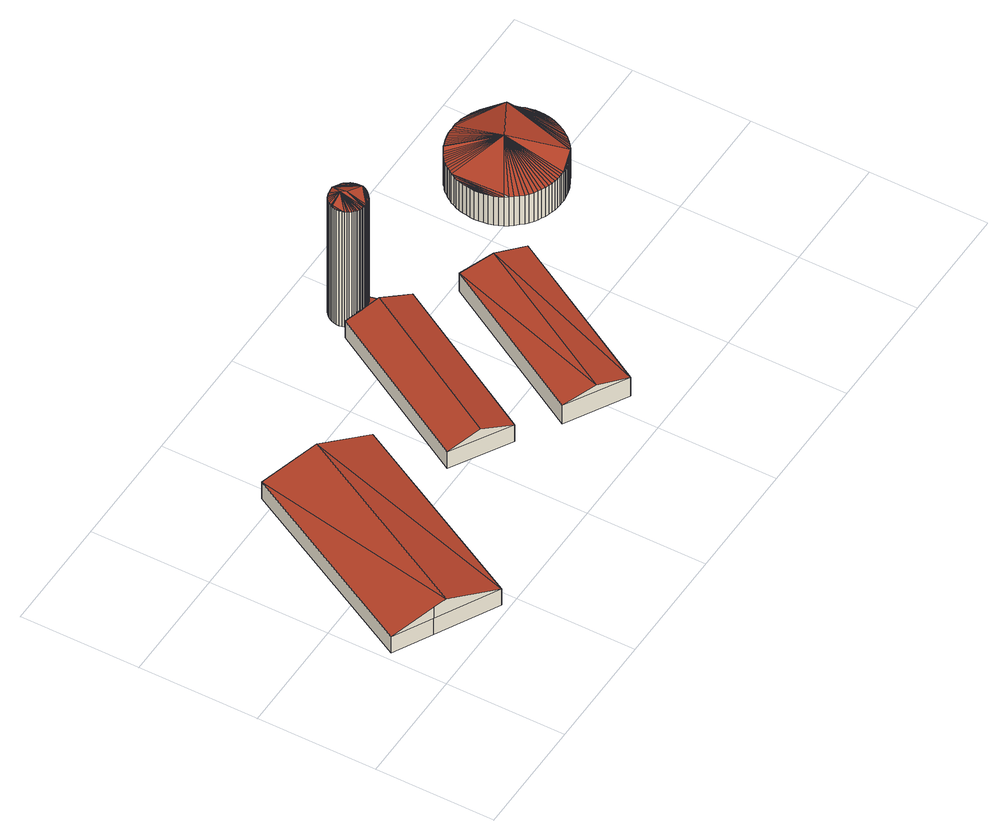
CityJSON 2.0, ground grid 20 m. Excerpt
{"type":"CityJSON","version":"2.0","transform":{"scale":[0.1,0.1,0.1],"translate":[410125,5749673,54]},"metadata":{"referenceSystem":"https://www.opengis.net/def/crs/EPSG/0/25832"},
"CityObjects":{
"building1":{"type":"Building","attributes":{"Gemeindeschluessel":"05570040","Geometrietyp2DReferenz":"3000","function":"31001_2700","roofType":"3100","measuredHeight":6.43},"geometry":[{"type":"Solid","lod":"2","boundaries":[[[[0,1,2,3]],[[4,5,1,0]],[[6,7,5,4]],[[8,9,7,6]],[[3,2,9,8]],[[10,3,11]],[[8,12,11,3]],[[4,0,10]],[[4,10,11]],[[12,8,6]],[[11,12,6,4]],[[10,0,3]],[[1,5,7,9,2]]]],"semantics":{"surfaces":[{"type":"WallSurface"},{"type":"RoofSurface"},{"type":"GroundSurface"}],"values":[[0,0,0,0,0,1,1,1,1,0,0,0,2]]}}]},
"building2":{"type":"Building","attributes":{"Gemeindeschluessel":"05570040","Geometrietyp2DReferenz":"3000","function":"31001_2700","roofType":"5000","measuredHeight":5.53},"geometry":[{"type":"Solid","lod":"2","boundaries":[[[[13,14,15,16]],[[17,18,14,13]],[[19,20,18,17]],[[21,22,20,19]],[[23,24,22,21]],[[16,15,24,23]],[[13,25,26,19,17]],[[25,16,23,21,26]],[[16,25,13]],[[19,26,21]],[[14,18,20,22,24,15]]]],"semantics":{"surfaces":[{"type":"WallSurface"},{"type":"RoofSurface"},{"type":"GroundSurface"}],"values":[[0,0,0,0,0,0,1,1,0,0,2]]}}]},
"building3":{"type":"Building","attributes":{"Gemeindeschluessel":"05570040","Geometrietyp2DReferenz":"3000","function":"31001_9998","roofType":"2100","measuredHeight":2.85},"geometry":[{"type":"Solid","lod":"2","boundaries":[[[[27,28,15,29]],[[30,31,28,27]],[[32,33,31,30]],[[34,35,33,32]],[[36,37,35,34]],[[38,39,37,36]],[[40,41,39,38]],[[42,43,41,40]],[[44,45,43,42]],[[46,47,45,44]],[[48,49,47,46]],[[50,51,49,48]],[[52,53,51,50]],[[54,55,53,52]],[[56,57,55,54]],[[58,59,57,56]],[[60,61,59,58]],[[62,63,61,60]],[[64,14,63,62]],[[29,15,14,64]],[[62,60,58,56,54,52,50,48,46,44,42,40,38,36,34,32,30,27,29,64]],[[28,31,33,35,37,39,41,43,45,47,49,51,53,55,57,59,61,63,14,15]]]],"semantics":{"surfaces":[{"type":"WallSurface"},{"type":"RoofSurface"},{"type":"GroundSurface"}],"values":[[0,0,0,0,0,0,0,0,0,0,0,0,0,0,0,0,0,0,0,0,1,2]]}}]},
"building4":{"type":"Building","attributes":{"Gemeindeschluessel":"05570040","Geometrietyp2DReferenz":"3000","function":"51003_1201","roofType":"5000","measuredHeight":25.17},"geometry":[{"type":"Solid","lod":"2","boundaries":[[[[65,66,67,68]],[[69,70,66,65]],[[71,72,70,69]],[[73,74,72,71]],[[75,76,74,73]],[[77,78,76,75]],[[79,80,78,77]],[[81,82,80,79]],[[83,84,82,81]],[[85,86,84,83]],[[87,88,86,85]],[[89,90,88,87]],[[91,92,90,89]],[[93,94,92,91]],[[95,96,94,93]],[[97,98,96,95]],[[99,100,98,97]],[[101,102,100,99]],[[103,104,102,101]],[[105,106,104,103]],[[107,108,106,105]],[[109,110,108,107]],[[111,112,110,109]],[[113,114,112,111]],[[115,116,114,113]],[[117,118,116,115]],[[119,120,118,117]],[[121,122,120,119]],[[123,124,122,121]],[[125,126,124,123]],[[127,128,126,125]],[[129,130,128,127]],[[131,132,130,129]],[[133,134,132,131]],[[135,136,134,133]],[[137,138,136,135]],[[139,140,138,137]],[[141,142,140,139]],[[143,144,142,141]],[[145,146,144,143]],[[147,148,146,145]],[[149,150,148,147]],[[151,152,150,149]],[[153,154,152,151]],[[155,156,154,153]],[[157,158,156,155]],[[159,160,158,157]],[[161,162,160,159]],[[163,164,162,161]],[[165,166,164,163]],[[167,168,166,165]],[[169,170,168,167]],[[171,172,170,169]],[[173,174,172,171]],[[175,176,174,173]],[[68,67,176,175]],[[167,165,177]],[[165,163,177]],[[163,161,177]],[[161,178,177]],[[178,161,159]],[[178,159,157]],[[178,157,155]],[[178,155,153]],[[178,153,151]],[[178,151,149]],[[178,149,147]],[[178,147,145]],[[145,179,178]],[[91,89,180]],[[93,91,180]],[[95,93,180]],[[97,95,180]],[[99,97,180]],[[101,99,180]],[[103,101,180]],[[105,103,180]],[[107,105,180]],[[109,107,180]],[[109,180,181]],[[111,109,181]],[[113,111,181]],[[115,113,181]],[[181,182,115]],[[182,181,178]],[[117,182,178]],[[119,117,178]],[[121,119,178]],[[123,121,178]],[[125,123,178]],[[127,125,178]],[[129,127,178]],[[131,129,178]],[[133,131,178]],[[135,133,178]],[[135,178,179]],[[137,135,179]],[[137,179,143]],[[139,137,143]],[[143,141,139]],[[87,85,83]],[[180,87,83]],[[180,83,81]],[[180,81,79]],[[180,79,77]],[[180,77,75]],[[180,75,73]],[[180,73,71]],[[180,71,69]],[[180,69,65]],[[180,65,68]],[[180,68,175]],[[180,175,173,171]],[[180,171,169]],[[169,177,180]],[[177,181,180]],[[178,181,177]],[[177,169,167]],[[179,145,143]],[[180,89,87]],[[182,117,115]],[[66,70,72,74,76,78,80,82,84,86,88,90,92,94,96,98,100,102,104,106,108,110,112,114,116,118,120,122,124,126,128,130,132,134,136,138,140,142,144,146,148,150,152,154,156,158,160,162,164,166,168,170,172,174,176,67]]]],"semantics":{"surfaces":[{"type":"WallSurface"},{"type":"RoofSurface"},{"type":"GroundSurface"}],"values":[[0,0,0,0,0,0,0,0,0,0,0,0,0,0,0,0,0,0,0,0,0,0,0,0,0,0,0,0,0,0,0,0,0,0,0,0,0,0,0,0,0,0,0,0,0,0,0,0,0,0,0,0,0,0,0,0,1,1,1,1,1,1,1,1,1,1,1,1,1,1,1,1,1,1,1,1,1,1,1,1,1,1,1,1,1,1,1,1,1,1,1,1,1,1,1,1,1,1,1,1,1,1,1,1,1,1,1,1,1,1,1,1,1,1,1,1,1,0,0,0,0,2]]}}]},
"building5":{"type":"Building","attributes":{"Gemeindeschluessel":"05570040","Geometrietyp2DReferenz":"3000","function":"31001_2700","roofType":"3100","measuredHeight":5.22},"geometry":[{"type":"Solid","lod":"2","boundaries":[[[[183,184,185,186]],[[187,188,184,183]],[[189,190,188,187]],[[186,185,190,189]],[[183,191,187]],[[189,192,186]],[[183,186,192]],[[192,191,183]],[[191,192,189]],[[189,187,191]],[[184,188,190,185]]]],"semantics":{"surfaces":[{"type":"WallSurface"},{"type":"RoofSurface"},{"type":"GroundSurface"}],"values":[[0,0,0,0,0,0,1,1,1,1,2]]}}]},
"building6":{"type":"Building","attributes":{"Gemeindeschluessel":"05570040","Geometrietyp2DReferenz":"3000","function":"51003_1201","roofType":"5000","measuredHeight":8.9},"geometry":[{"type":"Solid","lod":"2","boundaries":[[[[193,194,195,196]],[[197,198,194,193]],[[199,200,198,197]],[[201,202,200,199]],[[203,204,202,201]],[[205,206,204,203]],[[207,208,206,205]],[[209,210,208,207]],[[211,212,210,209]],[[213,214,212,211]],[[215,216,214,213]],[[217,218,216,215]],[[219,220,218,217]],[[221,222,220,219]],[[223,224,222,221]],[[225,226,224,223]],[[227,228,226,225]],[[229,230,228,227]],[[231,232,230,229]],[[233,234,232,231]],[[235,236,234,233]],[[237,238,236,235]],[[239,240,238,237]],[[241,242,240,239]],[[243,244,242,241]],[[245,246,244,243]],[[247,248,246,245]],[[249,250,248,247]],[[251,252,250,249]],[[253,254,252,251]],[[255,256,254,253]],[[257,258,256,255]],[[259,260,258,257]],[[261,262,260,259]],[[263,264,262,261]],[[265,266,264,263]],[[267,268,266,265]],[[269,270,268,267]],[[271,272,270,269]],[[273,274,272,271]],[[275,276,274,273]],[[277,278,276,275]],[[279,280,278,277]],[[281,282,280,279]],[[283,284,282,281]],[[285,286,284,283]],[[287,288,286,285]],[[289,290,288,287]],[[291,292,290,289]],[[293,294,292,291]],[[295,296,294,293]],[[297,298,296,295]],[[299,300,298,297]],[[301,302,300,299]],[[303,304,302,301]],[[305,306,304,303]],[[307,308,306,305]],[[309,310,308,307]],[[311,312,310,309]],[[313,314,312,311]],[[315,316,314,313]],[[317,318,316,315]],[[319,320,318,317]],[[321,322,320,319]],[[323,324,322,321]],[[325,326,324,323]],[[327,328,326,325]],[[329,330,328,327]],[[331,332,330,329]],[[333,334,332,331]],[[335,336,334,333]],[[337,338,336,335]],[[339,340,338,337]],[[341,342,340,339]],[[343,344,342,341]],[[345,346,344,343]],[[347,348,346,345]],[[349,350,348,347]],[[351,352,350,349]],[[353,354,352,351]],[[355,356,354,353]],[[357,358,356,355]],[[359,360,358,357]],[[361,362,360,359]],[[363,364,362,361]],[[365,366,364,363]],[[367,368,366,365]],[[369,370,368,367]],[[371,372,370,369]],[[373,374,372,371]],[[375,376,374,373]],[[377,378,376,375]],[[379,380,378,377]],[[381,382,380,379]],[[383,384,382,381]],[[196,195,384,383]],[[385,237,235]],[[385,235,233]],[[385,233,231]],[[385,231,229]],[[385,229,227]],[[385,227,225]],[[385,225,223]],[[385,223,221]],[[385,221,219]],[[385,219,217]],[[385,217,215]],[[385,215,213]],[[385,213,211]],[[386,385,211]],[[386,211,209]],[[386,209,207]],[[386,207,205]],[[386,205,203]],[[386,203,201]],[[386,201,199]],[[386,199,197]],[[386,197,193]],[[386,193,196]],[[386,196,383]],[[386,383,381]],[[381,387,386]],[[253,251,249]],[[253,249,247]],[[255,253,247]],[[257,255,247]],[[257,247,245]],[[259,257,245]],[[259,245,243]],[[261,259,243]],[[261,243,241]],[[263,261,241]],[[263,241,239]],[[265,263,239]],[[265,239,385]],[[267,265,385]],[[269,267,385]],[[271,269,385]],[[273,271,385]],[[275,273,385]],[[277,275,385]],[[279,277,385]],[[281,279,385]],[[283,281,385]],[[388,283,385]],[[385,386,388]],[[287,285,388]],[[289,287,388]],[[291,289,388]],[[293,291,388]],[[295,293,388]],[[297,295,388]],[[299,297,388]],[[301,299,388]],[[303,301,388]],[[303,388,386]],[[305,303,386]],[[307,305,386]],[[309,307,386]],[[311,309,386]],[[313,311,386]],[[315,313,386]],[[317,315,386]],[[319,317,386]],[[321,319,386]],[[323,321,386]],[[325,323,386]],[[327,325,386]],[[329,327,386]],[[331,329,386]],[[333,331,386]],[[386,389,333]],[[386,387,379]],[[386,379,377]],[[386,377,375]],[[386,375,373]],[[386,373,371]],[[386,371,369]],[[386,369,367]],[[386,367,365]],[[386,365,363]],[[386,363,361]],[[389,386,361]],[[335,389,361]],[[335,361,359]],[[337,335,359]],[[337,359,357]],[[339,337,357]],[[339,357,355]],[[341,339,355]],[[341,355,353]],[[343,341,353]],[[343,353,351]],[[343,351,349]],[[345,343,349]],[[349,347,345]],[[237,385,239]],[[333,389,335]],[[379,387,381]],[[283,388,285]],[[194,198,200,202,204,206,208,210,212,214,216,218,220,222,224,226,228,230,232,234,236,238,240,242,244,246,248,250,252,254,256,258,260,262,264,266,268,270,272,274,276,278,280,282,284,286,288,290,292,294,296,298,300,302,304,306,308,310,312,314,316,318,320,322,324,326,328,330,332,334,336,338,340,342,344,346,348,350,352,354,356,358,360,362,364,366,368,370,372,374,376,378,380,382,384,195]]]],"semantics":{"surfaces":[{"type":"WallSurface"},{"type":"RoofSurface"},{"type":"GroundSurface"}],"values":[[0,0,0,0,0,0,0,0,0,0,0,0,0,0,0,0,0,0,0,0,0,0,0,0,0,0,0,0,0,0,0,0,0,0,0,0,0,0,0,0,0,0,0,0,0,0,0,0,0,0,0,0,0,0,0,0,0,0,0,0,0,0,0,0,0,0,0,0,0,0,0,0,0,0,0,0,0,0,0,0,0,0,0,0,0,0,0,0,0,0,0,0,0,0,0,0,1,1,1,1,1,1,1,1,1,1,1,1,1,1,1,1,1,1,1,1,1,1,1,1,1,1,1,1,1,1,1,1,1,1,1,1,1,1,1,1,1,1,1,1,1,1,1,1,1,1,1,1,1,1,1,1,1,1,1,1,1,1,1,1,1,1,1,1,1,1,1,1,1,1,1,1,1,1,1,1,1,1,1,1,1,1,1,1,1,1,1,1,1,1,1,1,1,1,1,1,0,0,0,0,2]]}}]}
},
"vertices":[
[346,330,45],[346,330,11],[181,419,11],[181,419,45],[174,10,45],[174,10,11],[73,64,45],[73,64,11],[9,98,45],[9,98,11],[263,375,75],[91,54,75],[73,64,68],
[589,440,59],[589,440,12],[542,467,12],[542,467,56],[617,424,47],[617,424,12],[466,162,47],[466,162,12],[369,218,47],[369,218,12],[520,480,47],[520,480,12],[569,452,67],[417,190,67],
[549,479,40],[549,479,12],[542,467,40],[550,478,40],[550,478,12],[553,476,40],[553,476,12],[556,475,39],[556,475,12],[559,474,39],[559,474,12],[562,473,39],[562,473,12],[564,473,38],[564,473,12],[567,473,38],[567,473,12],[569,473,38],[569,473,12],[571,473,38],[571,473,12],[574,474,37],[574,474,12],[576,474,37],[576,474,12],[579,475,37],[579,475,12],[582,477,37],[582,477,12],[584,479,37],[584,479,12],[587,481,37],[587,481,12],[588,482,36],[588,482,12],[597,453,34],[597,453,12],[589,440,34],
[581,529,251],[581,529,11],[579,530,11],[579,530,251],[583,528,251],[583,528,11],[586,526,251],[586,526,11],[588,524,251],[588,524,11],[590,522,251],[590,522,11],[592,519,251],[592,519,11],[594,516,251],[594,516,11],[596,512,251],[596,512,11],[597,508,251],[597,508,11],[597,504,251],[597,504,11],[597,500,251],[597,500,11],[596,495,251],[596,495,11],[595,491,251],[595,491,11],[593,487,251],[593,487,11],[590,484,251],[590,484,11],[587,481,251],[587,481,11],[584,478,251],[584,478,11],[581,476,251],[581,476,11],[578,475,251],[578,475,11],[574,474,251],[574,474,11],[571,473,251],[571,473,11],[568,473,251],[568,473,11],[565,473,251],[565,473,11],[563,473,251],[563,473,11],[560,474,251],[560,474,11],[558,474,251],[558,474,11],[556,475,251],[556,475,11],[554,476,251],[554,476,11],[551,477,251],[551,477,11],[549,479,251],[549,479,11],[547,481,251],[547,481,11],[545,483,251],[545,483,11],[542,486,251],[542,486,11],[541,489,251],[541,489,11],[539,492,251],[539,492,11],[538,496,251],[538,496,11],[537,500,251],[537,500,11],[537,505,251],[537,505,11],[538,509,251],[538,509,11],[539,513,251],[539,513,11],[541,517,251],[541,517,11],[543,521,251],[543,521,11],[546,524,251],[546,524,11],[549,527,251],[549,527,11],[552,529,251],[552,529,11],[555,530,251],[555,530,11],[559,532,251],[559,532,11],[562,532,251],[562,532,11],[565,533,251],[565,533,11],[568,533,251],[568,533,11],[571,533,251],[571,533,11],[573,532,251],[573,532,11],[575,532,251],[575,532,11],[576,531,251],[576,531,11],[577,531,251],[577,531,11],[571,532,254],[562,513,263],[539,513,255],[596,496,253],[567,505,263],[560,474,254],
[632,65,49],[632,65,11],[784,329,11],[784,329,49],[533,121,49],[533,121,11],[686,386,49],[686,386,11],[583,93,63],[735,357,63],
[885,530,66],[885,530,6],[881,529,6],[881,529,66],[889,532,66],[889,532,6],[893,533,66],[893,533,6],[897,534,66],[897,534,6],[902,535,66],[902,535,6],[907,536,66],[907,536,6],[912,536,66],[912,536,6],[917,536,66],[917,536,6],[922,536,66],[922,536,6],[928,536,66],[928,536,6],[934,535,66],[934,535,6],[940,534,66],[940,534,6],[946,532,66],[946,532,6],[952,530,66],[952,530,6],[958,527,66],[958,527,6],[964,524,66],[964,524,6],[970,520,66],[970,520,6],[975,516,66],[975,516,6],[981,511,66],[981,511,6],[986,506,66],[986,506,6],[991,500,66],[991,500,6],[995,494,66],[995,494,6],[999,487,66],[999,487,6],[1003,480,66],[1003,480,6],[1005,473,66],[1005,473,6],[1007,466,66],[1007,466,6],[1009,458,66],[1009,458,6],[1010,451,66],[1010,451,6],[1010,444,66],[1010,444,6],[1010,436,66],[1010,436,6],[1009,429,66],[1009,429,6],[1008,422,66],[1008,422,6],[1006,416,66],[1006,416,6],[1003,410,66],[1003,410,6],[1001,404,66],[1001,404,6],[998,398,66],[998,398,6],[995,393,66],[995,393,6],[991,388,66],[991,388,6],[988,384,66],[988,384,6],[984,380,66],[984,380,6],[980,376,66],[980,376,6],[977,373,66],[977,373,6],[973,370,66],[973,370,6],[969,367,66],[969,367,6],[965,365,66],[965,365,6],[962,363,66],[962,363,6],[958,361,66],[958,361,6],[954,359,66],[954,359,6],[951,358,66],[951,358,6],[947,356,66],[947,356,6],[943,355,66],[943,355,6],[938,354,66],[938,354,6],[934,353,66],[934,353,6],[929,352,66],[929,352,6],[924,352,66],[924,352,6],[919,352,66],[919,352,6],[914,352,66],[914,352,6],[908,352,66],[908,352,6],[902,353,66],[902,353,6],[896,354,66],[896,354,6],[890,356,66],[890,356,6],[884,358,66],[884,358,6],[878,361,66],[878,361,6],[872,364,66],[872,364,6],[866,367,66],[866,367,6],[860,372,66],[860,372,6],[855,376,66],[855,376,6],[850,382,66],[850,382,6],[845,388,66],[845,388,6],[840,394,66],[840,394,6],[836,400,66],[836,400,6],[833,407,66],[833,407,6],[830,414,66],[830,414,6],[828,422,66],[828,422,6],[827,429,66],[827,429,6],[826,437,66],[826,437,6],[825,444,66],[825,444,6],[826,451,66],[826,451,6],[827,458,66],[827,458,6],[828,465,66],[828,465,6],[830,472,66],[830,472,6],[832,478,66],[832,478,6],[835,484,66],[835,484,6],[837,490,66],[837,490,6],[841,495,66],[841,495,6],[844,500,66],[844,500,6],[848,504,66],[848,504,6],[851,508,66],[851,508,6],[855,512,66],[855,512,6],[859,515,66],[859,515,6],[862,518,66],[862,518,6],[866,521,66],[866,521,6],[870,523,66],[870,523,6],[874,525,66],[874,525,6],[877,527,66],[877,527,6],[997,491,74],[920,450,95],[873,525,74],[964,364,71],[837,400,71]
]}
